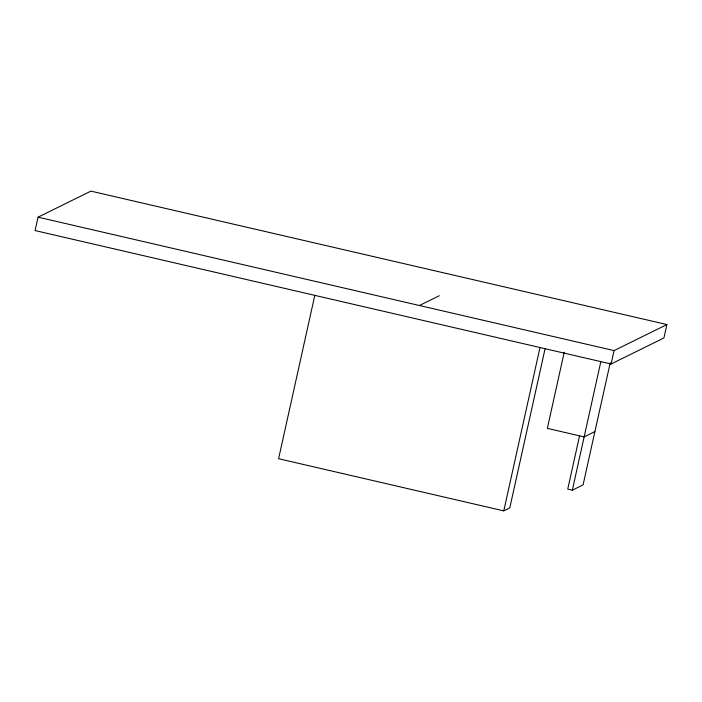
<?xml version="1.0" encoding="UTF-8"?>
<svg xmlns="http://www.w3.org/2000/svg" width="702" height="702" viewBox="0 0 702 702"><rect width="100%" height="100%" fill="white"/><g stroke="black" fill="none" stroke-linecap="round" stroke-linejoin="round"><path stroke-width="1.05" d="M38.075 217.164L35.1 230.563L611.1 363.996L663.925 337.952L666.9 324.552L90.9 191.128L38.075 217.164L614.066 350.596L666.9 324.552M314.777 295.481L278.589 458.713L503.773 510.872L509.784 507.915L545.033 348.947M503.773 510.872L539.961 347.639M564.224 352.228L547.341 428.378L584.143 436.898L594.892 431.607L610.249 362.767M579.554 435.837L567.742 489.127L572.332 490.189L583.081 484.889L594.892 431.607M572.332 490.189L600.815 361.705M611.1 363.996L614.066 350.596M419.427 305.51L439.312 295.709"/></g></svg>
